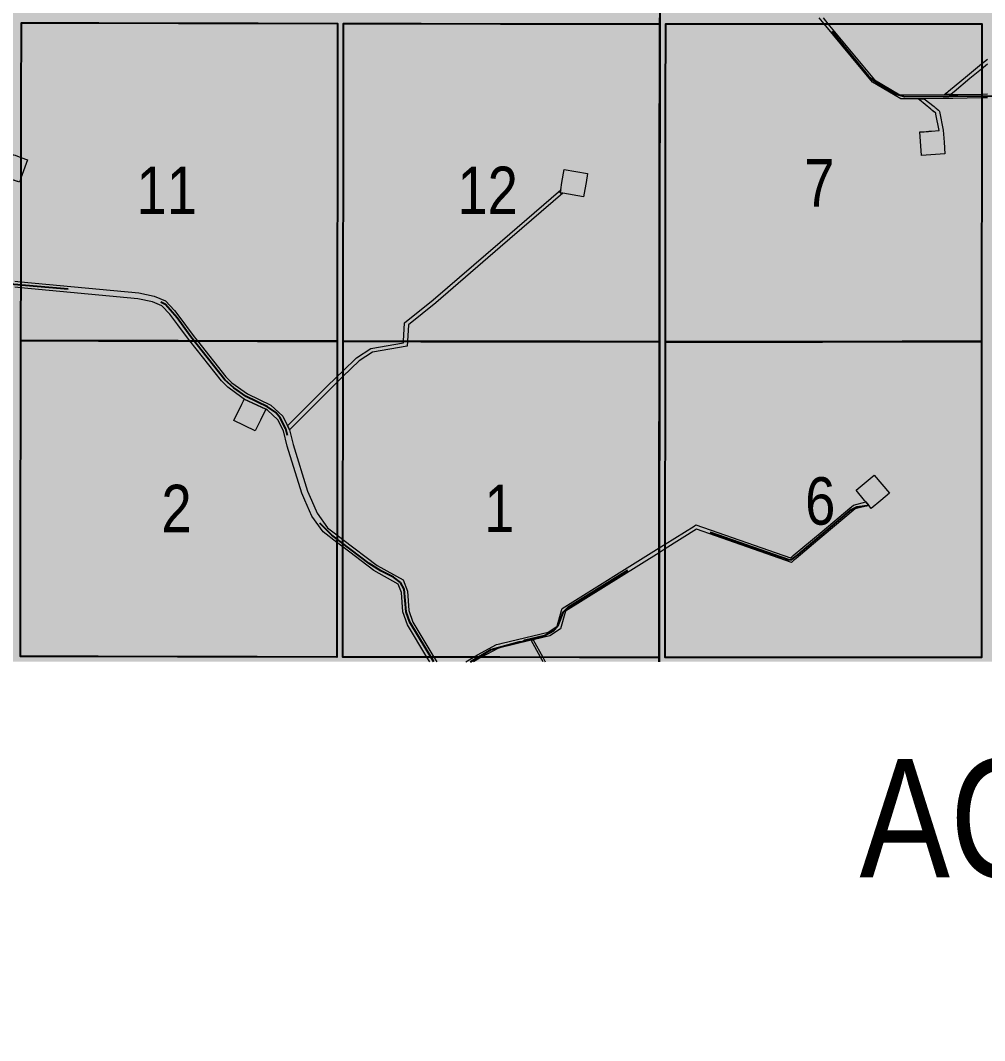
# Model space of a CAD drawing. Extents: x 351064 to 358960, y 6048061 to 6054858.
# Drawn here: x 352652.5 to 352815.3, y 6050368.9 to 6050541 of the extents above; entities that cross this region are included whole.
import ezdxf
from ezdxf.enums import TextEntityAlignment as Align

# ---------------------------------------------------------------- set-up
doc = ezdxf.new("R2010")
doc.units = 0
doc.header["$LTSCALE"] = 5
doc.linetypes.add('DASHED2', pattern=[9.525, 6.35, -3.175])
doc.layers.add('AS-ROUTEMAP', color=35, linetype='Continuous', lineweight=0)
for name, color, linetype in [('DETAIL-T', 7, 'Continuous'), ('RoadSeg', 57, 'DASHED2'), ('Townships', 57, 'Continuous')]:
    doc.layers.add(name, color=color, linetype=linetype)
doc.layers.add('ROUTE-MAP-BACKGROUND-H', color=7, linetype='Continuous', true_color=0xf0ebff)
doc.layers.add('Sections', color=7, linetype='Continuous', true_color=0xa75418)
doc.styles.add('120', font='ARIALN.TTF', dxfattribs={"height": 13})
doc.styles.add('80CG', font='ARIALN.TTF', dxfattribs={"height": 10})

msp = doc.modelspace()

# ---------------------------------------------------------------- hatches: boundary and pattern name
at = {"layer": 'ROUTE-MAP-BACKGROUND-H'}
h = msp.add_hatch(color=256, dxfattribs=at)
h.dxf.hatch_style = 1
h.paths.add_polyline_path([(352109.337, 6051083.716), (353736.796, 6051083.637), (353740.383, 6050432.833), (352105.91, 6050432.833)])

# ---------------------------------------------------------------- linework, layer by layer
at = {"layer": 'AS-ROUTEMAP', "flags": 128}
for points in [[(352815.752, 6050527.969), (352814.747, 6050527.954), (352809.912, 6050527.884), (352809.113, 6050527.872), (352808.741, 6050527.867), (352808.72, 6050527.866), (352808.512, 6050527.864), (352808.246, 6050527.862), (352805.087, 6050527.831), (352804.047, 6050527.82), (352801.121, 6050527.791), (352796.346, 6050530.619), (352792.797, 6050534.902), (352788.183, 6050540.469), (352787.912, 6050540.796), (352787.349, 6050541.474)], [(352787.999, 6050541.474), (352788.832, 6050540.469), (352796.676, 6050531.005), (352800.976, 6050528.458), (352808.495, 6050528.531), (352808.604, 6050528.532), (352808.714, 6050528.533), (352808.871, 6050528.535), (352809.556, 6050528.545), (352809.93, 6050528.55), (352810.726, 6050528.561), (352814.747, 6050528.619), (352815.753, 6050528.633)], [(352815.755, 6050533.647), (352814.75, 6050532.827), (352812.778, 6050531.218), (352810.105, 6050529), (352809.619, 6050528.598), (352809.556, 6050528.545), (352808.871, 6050528.536), (352808.714, 6050528.533), (352808.605, 6050528.532), (352808.495, 6050528.531), (352808.689, 6050528.691), (352809.061, 6050528.997), (352809.162, 6050529.08), (352812.356, 6050531.733), (352814.75, 6050533.684), (352815.756, 6050534.503)], [(352721.617, 6050432.833), (352721.145, 6050433.613), (352717.855, 6050439.048), (352717.073, 6050441.255), (352716.859, 6050444.522), (352716.297, 6050445.939), (352712.19, 6050448.21), (352706.924, 6050452.206), (352705.92, 6050452.968), (352703.606, 6050454.724), (352701.706, 6050457.4), (352700.525, 6050460.117), (352700.034, 6050461.248), (352697.564, 6050469.193), (352696.929, 6050471.779), (352695.986, 6050473.633), (352694.21, 6050475.281), (352693.923, 6050475.418), (352690.319, 6050477.136), (352689.92, 6050477.422), (352687.543, 6050479.131), (352686.443, 6050480.25), (352681.114, 6050486.97), (352681.068, 6050487.03), (352679.105, 6050489.662), (352677.776, 6050491.444), (352676.41, 6050492.866), (352674.826, 6050493.536), (352672.367, 6050494.053), (352652.591, 6050495.906), (352651.585, 6050496)], [(352651.587, 6050497.02), (352652.592, 6050496.926), (352672.519, 6050495.059), (352675.131, 6050494.51), (352676.998, 6050493.72), (352678.552, 6050492.102), (352679.107, 6050491.357), (352681.873, 6050487.649), (352682.412, 6050486.967), (352687.206, 6050480.923), (352688.206, 6050479.905), (352690.842, 6050478.011), (352694.787, 6050476.131), (352696.81, 6050474.255), (352697.635, 6050472.632), (352697.888, 6050472.135), (352697.926, 6050471.98), (352698.543, 6050469.465), (352700.987, 6050461.602), (352701.634, 6050460.115), (352702.596, 6050457.902), (352704.344, 6050455.439), (352705.921, 6050454.242), (352706.926, 6050453.48), (352712.746, 6050449.063), (352717.107, 6050446.652), (352717.862, 6050444.748), (352718.078, 6050441.462), (352718.778, 6050439.485), (352722.333, 6050433.611), (352722.804, 6050432.833)], [(352727.679, 6050432.833), (352729.004, 6050433.604), (352729.702, 6050434.011), (352732.889, 6050435.717), (352733.438, 6050435.851), (352733.858, 6050435.953), (352741.614, 6050437.84), (352743.135, 6050438.812), (352743.865, 6050441.455), (352743.963, 6050441.812), (352760.321, 6050452.03), (352761.327, 6050452.658), (352766.228, 6050455.72), (352766.55, 6050455.921), (352782.524, 6050450.353), (352782.732, 6050450.528), (352782.849, 6050450.626), (352782.967, 6050450.725), (352787.851, 6050454.826), (352792.508, 6050458.737), (352793.131, 6050459.261), (352795.234, 6050459.786), (352795.711, 6050459.217), (352793.442, 6050458.651), (352787.85, 6050453.956)], [(352787.85, 6050453.956), (352783.468, 6050450.271), (352783.022, 6050449.897), (352782.662, 6050449.599), (352766.632, 6050455.186), (352761.326, 6050451.861), (352760.32, 6050451.23), (352744.537, 6050441.383), (352743.71, 6050438.389), (352741.88, 6050437.219), (352739.071, 6050436.535), (352738.735, 6050436.454), (352733.437, 6050435.164), (352733.126, 6050435.089), (352730.353, 6050433.603), (352730.027, 6050433.429), (352729.004, 6050432.833)], [(352740.734, 6050432.833), (352740.315, 6050433.592), (352738.735, 6050436.454), (352739.071, 6050436.535), (352740.696, 6050433.592), (352741.114, 6050432.833)]]:
    msp.add_lwpolyline(points, dxfattribs=at)
for points in [[(352808.576, 6050518.501), (352804.586, 6050518.22), (352804.306, 6050522.21), (352805.067, 6050522.263), (352805.407, 6050522.287), (352805.727, 6050522.31), (352805.802, 6050522.315), (352805.917, 6050522.323), (352806.313, 6050522.351), (352807.618, 6050522.443), (352807.05, 6050525.202), (352807.01, 6050525.394), (352806.961, 6050525.434), (352806.747, 6050525.608), (352806.734, 6050525.619), (352806.715, 6050525.634), (352806.565, 6050525.756), (352806.55, 6050525.769), (352806.382, 6050525.906), (352806.2, 6050526.056), (352804.265, 6050527.641), (352804.047, 6050527.82), (352805.087, 6050527.831), (352806.723, 6050526.49), (352806.905, 6050526.34), (352807.067, 6050526.207), (352807.088, 6050526.19), (352807.194, 6050526.104), (352807.251, 6050526.057), (352807.27, 6050526.042), (352807.484, 6050525.868), (352807.615, 6050525.761), (352807.631, 6050525.685), (352808.295, 6050522.49), (352808.435, 6050520.496), (352808.576, 6050518.501)], [(352652.62, 6050514.43), (352652.405, 6050513.842), (352652.369, 6050513.742), (352652.094, 6050513.842), (352652.084, 6050513.842), (352652.043, 6050513.861), (352651.723, 6050513.978), (352651.614, 6050514.018), (352651.584, 6050514.029), (352651.528, 6050514.049), (352650.49, 6050514.429), (352648.613, 6050515.116), (352649.986, 6050518.872), (352650.386, 6050518.726), (352650.454, 6050518.701), (352650.734, 6050518.598), (352650.802, 6050518.573), (352651.276, 6050518.4), (352651.322, 6050518.383), (352651.621, 6050518.274), (352652.626, 6050517.906), (352653.742, 6050517.498), (352652.62, 6050514.43)], [(352747.682, 6050511.913), (352747.566, 6050511.26), (352744.063, 6050511.881), (352743.732, 6050511.94), (352743.628, 6050511.958), (352743.689, 6050512.303), (352743.718, 6050512.463), (352743.933, 6050513.678), (352744.327, 6050515.896), (352746.296, 6050515.547), (352748.265, 6050515.198), (352747.994, 6050513.672), (352747.782, 6050512.48), (352747.682, 6050511.913)], [(352704.617, 6050478.661), (352697.926, 6050471.98), (352697.888, 6050472.135), (352697.635, 6050472.632), (352704.149, 6050479.136), (352705.954, 6050480.887), (352706.96, 6050481.864), (352709.264, 6050484.1), (352711.696, 6050485.689), (352717.166, 6050486.637), (352717.181, 6050486.904), (352717.354, 6050490.032), (352722.216, 6050493.885), (352733.509, 6050503.643), (352743.718, 6050512.463), (352743.689, 6050512.303), (352743.628, 6050511.958), (352743.732, 6050511.94), (352744.063, 6050511.881), (352733.508, 6050502.761), (352722.641, 6050493.371), (352718.004, 6050489.696), (352717.847, 6050486.903), (352717.801, 6050486.071), (352711.944, 6050485.055), (352709.682, 6050483.577), (352706.959, 6050480.934), (352705.953, 6050479.957), (352704.617, 6050478.661)], [(352693.032, 6050473.589), (352692.156, 6050471.792), (352688.561, 6050473.545), (352689.889, 6050476.268), (352690.175, 6050476.854), (352690.319, 6050477.136), (352693.923, 6050475.418), (352693.032, 6050473.589)], [(352797.751, 6050460.048), (352796.142, 6050458.702), (352795.711, 6050459.217), (352795.234, 6050459.786), (352795.069, 6050459.983), (352795.015, 6050460.048), (352793.575, 6050461.769), (352796.643, 6050464.335), (352797.926, 6050462.802), (352799.209, 6050461.268), (352797.751, 6050460.048)]]:
    msp.add_lwpolyline(points, close=True, dxfattribs=at)
at = {"layer": 'RoadSeg', "flags": 128}
for points in [[(352816.689, 6050528.24), (352801.786, 6050528.118), (352800.373, 6050528.545), (352796.88, 6050530.614), (352795.752, 6050531.582), (352777.484, 6050553.774), (352776.915, 6050555.025), (352777.099, 6050555.597), (352779.083, 6050557.388), (352779.361, 6050558.162), (352778.832, 6050559.181), (352776.552, 6050561.951), (352775.766, 6050562.629), (352774.967, 6050562.606), (352772.488, 6050560.636), (352772.225, 6050560.495), (352771.956, 6050560.587), (352753.551, 6050582.876)], [(352722.294, 6050432.833), (352718.259, 6050439.487), (352717.642, 6050441.27), (352717.3, 6050445.096), (352716.703, 6050446.179), (352715.51, 6050447.079), (352713.379, 6050448.153), (352711.41, 6050449.397), (352705.072, 6050454.187), (352703.149, 6050456.133), (352702.032, 6050457.902), (352701.212, 6050459.78), (352700.937, 6050460.072), (352699.782, 6050464.341), (352698.147, 6050469.096), (352697.327, 6050472.142), (352696.375, 6050473.982), (352695.616, 6050474.861), (352694.254, 6050475.856), (352690.638, 6050477.554), (352688.562, 6050479.03), (352687.023, 6050480.42), (352681.282, 6050487.66), (352678.991, 6050490.83), (352677.026, 6050493.109), (352675.503, 6050493.9), (352672.282, 6050494.609), (352650.116, 6050496.616)], [(352728.496, 6050432.833), (352731.962, 6050434.873), (352736.693, 6050436.207), (352737.391, 6050436.26), (352737.652, 6050436.467), (352740.999, 6050437.229), (352742.576, 6050438.074), (352743.221, 6050438.826), (352744.186, 6050441.254), (352744.899, 6050441.975), (352765.382, 6050454.659), (352766.402, 6050455.155), (352767.737, 6050455.126), (352782.152, 6050450.065), (352782.62, 6050450.045), (352783.764, 6050450.844), (352792.818, 6050458.503), (352793.705, 6050458.962), (352795.466, 6050459.212)]]:
    msp.add_lwpolyline(points, dxfattribs=at)
at = {"layer": 'Sections', "flags": 128}
for points in [[(352706.013, 6050500.301), (352705.997, 6050486.895), (352692.567, 6050486.923), (352679.137, 6050486.95), (352665.707, 6050486.978), (352652.612, 6050487.005), (352652.633, 6050500.411), (352652.655, 6050513.818), (352652.676, 6050527.224), (352652.698, 6050540.63), (352665.787, 6050540.603), (352679.212, 6050540.575), (352692.638, 6050540.547), (352706.063, 6050540.519), (352706.046, 6050527.113), (352706.03, 6050513.707)], [(352760.387, 6050486.826), (352746.957, 6050486.843), (352733.527, 6050486.86), (352720.097, 6050486.877), (352707.002, 6050486.894), (352707.019, 6050500.3), (352707.035, 6050513.706), (352707.052, 6050527.112), (352707.068, 6050540.518), (352720.158, 6050540.498), (352733.584, 6050540.479), (352747.009, 6050540.459), (352760.434, 6050540.439), (352760.422, 6050527.036), (352760.41, 6050513.632), (352760.399, 6050500.229)], [(352814.767, 6050500.239), (352814.76, 6050486.836), (352801.334, 6050486.833), (352787.909, 6050486.831), (352774.483, 6050486.828), (352761.392, 6050486.826), (352761.404, 6050500.229), (352761.416, 6050513.633), (352761.428, 6050527.036), (352761.44, 6050540.439), (352774.526, 6050540.442), (352787.947, 6050540.445), (352801.368, 6050540.448), (352814.789, 6050540.451), (352814.782, 6050527.047), (352814.775, 6050513.643)], [(352705.947, 6050446.677), (352705.931, 6050433.606), (352692.497, 6050433.633), (352679.062, 6050433.661), (352665.627, 6050433.688), (352652.527, 6050433.715), (352652.548, 6050446.786), (352652.569, 6050460.193), (352652.591, 6050473.599), (352652.612, 6050487.005), (352665.707, 6050486.978), (352679.137, 6050486.95), (352692.567, 6050486.923), (352705.997, 6050486.895), (352705.98, 6050473.489), (352705.964, 6050460.083)], [(352760.387, 6050486.826), (352760.375, 6050473.422), (352760.363, 6050460.019), (352760.351, 6050446.616), (352760.34, 6050433.548), (352746.905, 6050433.562), (352733.471, 6050433.577), (352720.036, 6050433.591), (352706.937, 6050433.605), (352706.953, 6050446.676), (352706.969, 6050460.082), (352706.986, 6050473.488), (352707.002, 6050486.894), (352720.097, 6050486.877), (352733.527, 6050486.86), (352746.957, 6050486.843)], [(352814.739, 6050446.624), (352814.732, 6050433.556), (352801.302, 6050433.554), (352787.871, 6050433.552), (352774.441, 6050433.55), (352761.345, 6050433.548), (352761.357, 6050446.616), (352761.369, 6050460.019), (352761.38, 6050473.423), (352761.392, 6050486.826), (352774.483, 6050486.828), (352787.909, 6050486.831), (352801.334, 6050486.833), (352814.76, 6050486.836), (352814.753, 6050473.432), (352814.746, 6050460.028)]]:
    msp.add_lwpolyline(points, close=True, dxfattribs=at)
at = {"layer": 'Townships', "flags": 128}
for points in [[(352760.632, 6050756.231), (352760.605, 6050729.426), (352760.58, 6050702.619), (352760.556, 6050675.813), (352760.532, 6050649.341), (352760.531, 6050648.336), (352760.507, 6050621.529), (352760.483, 6050594.723), (352760.459, 6050567.916), (352760.435, 6050541.444), (352760.434, 6050540.439), (352760.41, 6050513.632), (352760.387, 6050486.826), (352760.363, 6050460.019), (352760.34, 6050433.548), (352760.339, 6050432.833)], [(352760.339, 6050432.833), (352760.34, 6050433.548), (352760.363, 6050460.019), (352760.387, 6050486.826), (352760.41, 6050513.632), (352760.434, 6050540.439), (352760.435, 6050541.444)]]:
    msp.add_lwpolyline(points, dxfattribs=at)

# ---------------------------------------------------------------- texts
at = {"layer": 'DETAIL-T', "color": 3, "insert": (352794.042, 6050416.428), "char_height": 19.99348, "width": 235.86662, "attachment_point": 1, "style": '80CG'}
msp.add_mtext('\\pi0.099967;ACCESS ROUTE MAP\\P\\pi56.744;{\\H0.7x;SCALE 1:150000}', dxfattribs=at)
at = {"layer": 'RoadSeg', "style": '120'}
for s, height, p in [('12', 8.0015, (352731.389, 6050512.359)), ('7', 8.002, (352787.378, 6050513.624)), ('11', 8.0015, (352677.227, 6050512.374)), ('6', 8.002, (352787.524, 6050459.96)), ('2', 8.002, (352678.882, 6050458.684)), ('1', 8.002, (352733.368, 6050458.7))]:
    msp.add_text(s, height=height, dxfattribs=at).set_placement(p, align=Align.MIDDLE_CENTER)

doc.saveas('drawing.dxf')
